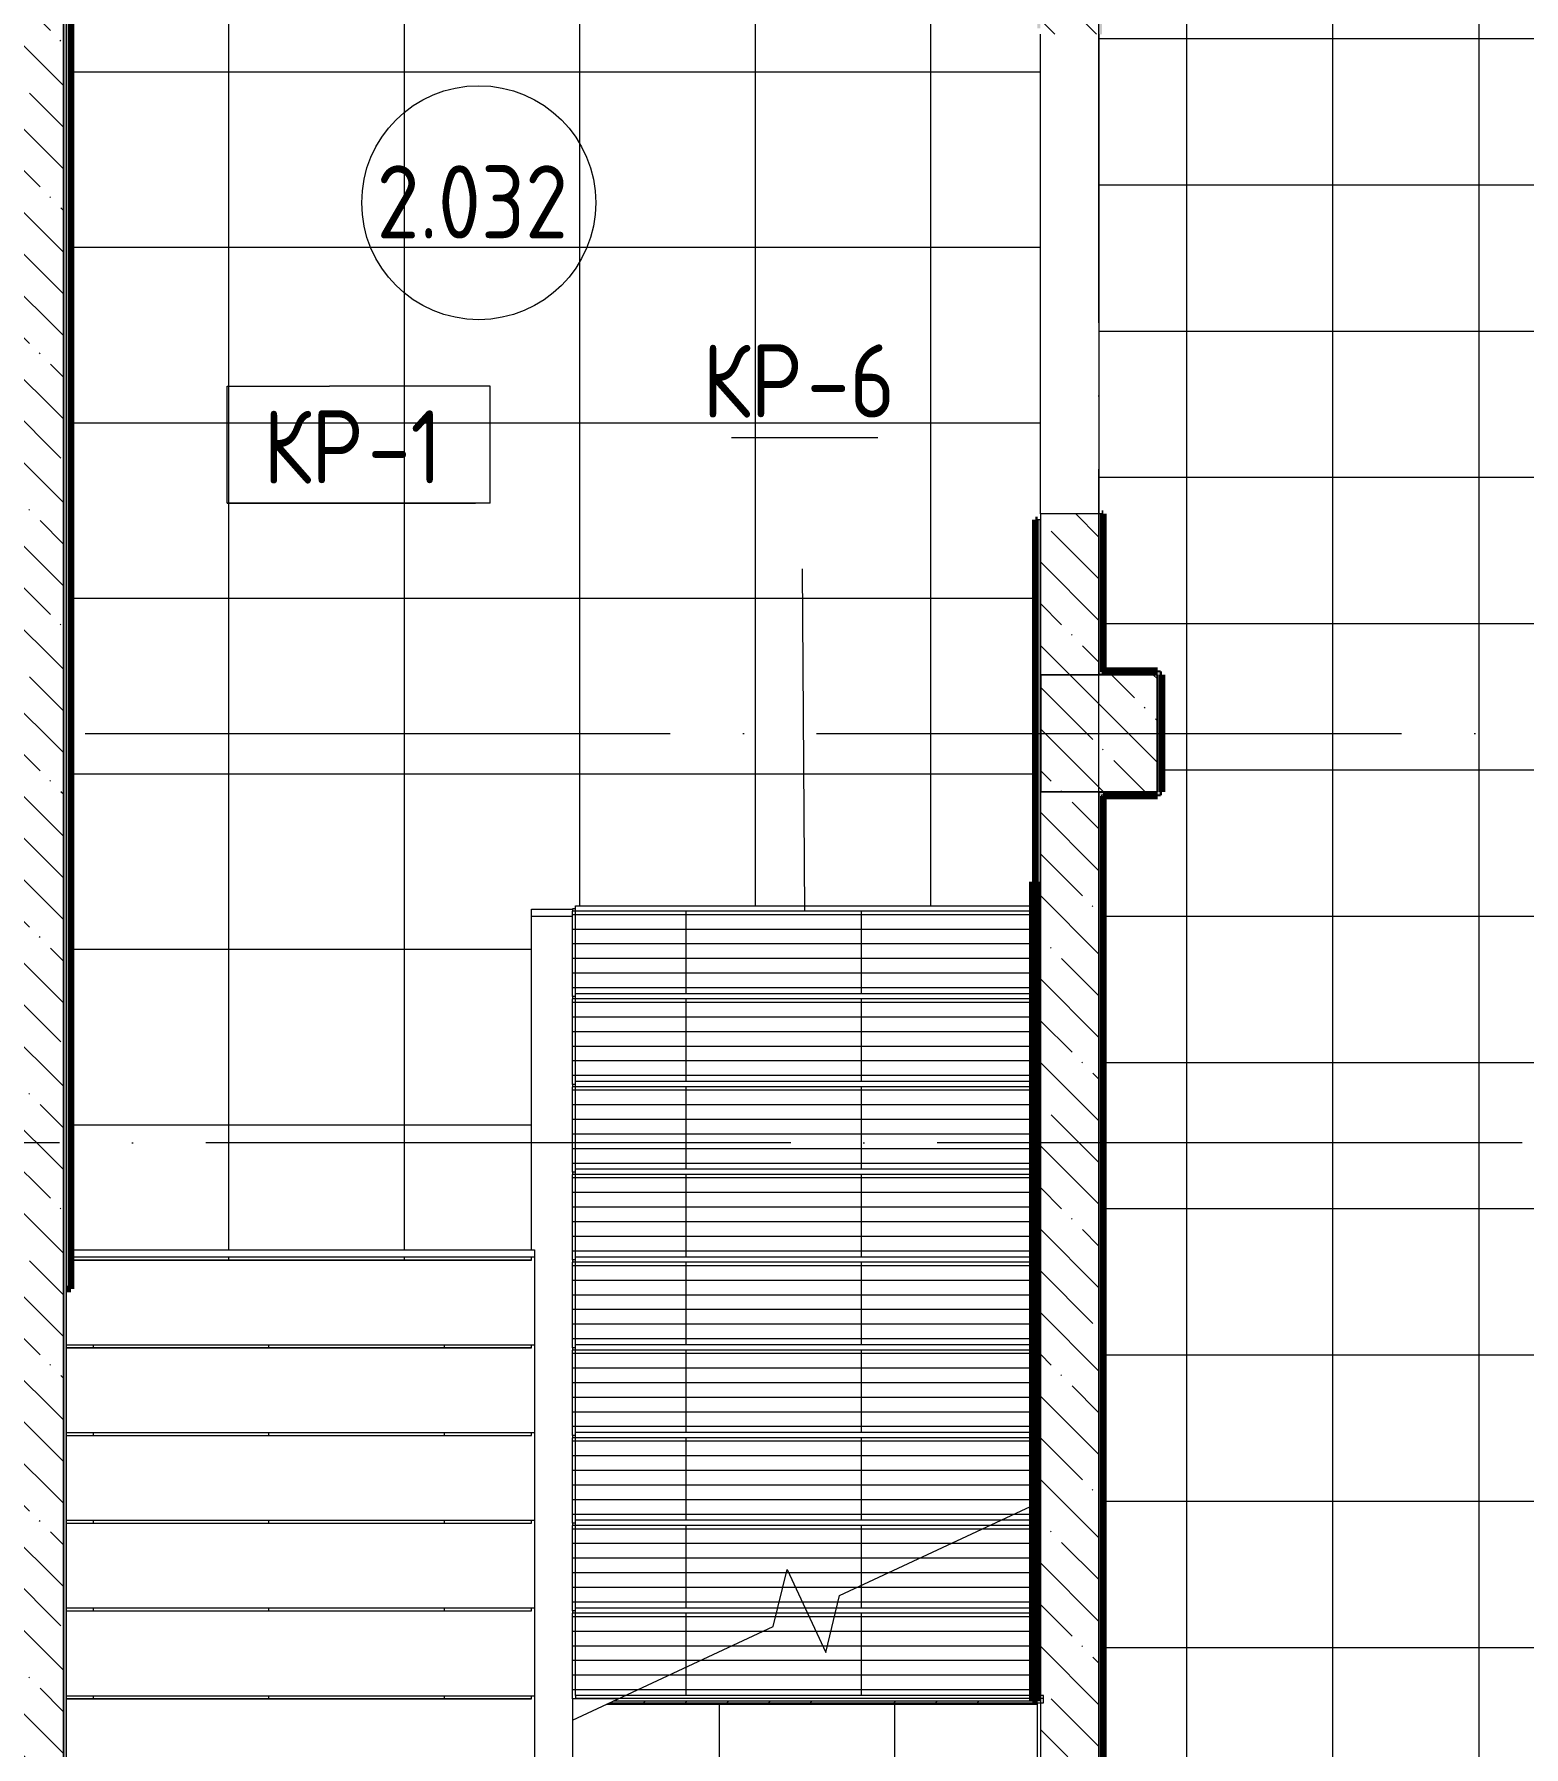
# Model space of a CAD drawing. Header units: millimetres. Extents: x 97 to 214665, y -4577 to 61202.
# Drawn here: x 158758 to 163851, y 29061 to 34915 of the extents above; entities that cross this region are included whole.
import ezdxf

# ---------------------------------------------------------------- set-up
doc = ezdxf.new("R2010")
doc.units = ezdxf.units.MM
doc.linetypes.add('ADSK_Линия сетки', pattern=[2500, 2000, -250, 0, -250])
for name, color, linetype, lineweight in [('A-AREA-____-IDEN', 2, 'Continuous', 20), ('A-FLOR-____-IDEN', 11, 'Continuous', 20), ('A-FLOR-____-OTLN', 192, 'Continuous', 9), ('A-FLOR-____-PATT', 8, 'Continuous', 9), ('A-ROOF-___-IDEN', 132, 'Continuous', 20), ('A-ROOF-____-MCUT', 132, 'Continuous', 9), ('A-ROOF-____-OTLN', 132, 'Continuous', 9), ('A-ROOF-____-PATT', 132, 'Continuous', 9), ('A-ROOF-FNSH-MCUT', 132, 'Continuous', 9), ('A-WALL-____-MCUT', 113, 'Continuous', 9), ('A-WALL-____-PATT', 111, 'Continuous', 9), ('I-WALL-____-OTLN', 2, 'Continuous', 9), ('S-COLS-____-MCUT', 52, 'Continuous', 9), ('S-COLS-____-OTLN', 52, 'Continuous', 9), ('S-GRID-____-OTLN', 1, 'Continuous', 9), ('S-STRS-____-MBND', 31, 'Continuous', 9), ('S-STRS-____-OTLN', 31, 'Continuous', 9)]:
    doc.layers.add(name, color=color, linetype=linetype, lineweight=lineweight)
doc.styles.add('GOST Common', font='GOST_Common.ttf', dxfattribs={"width": 0.9, "height": 250})
pattern_1 = [(270, (101360, 28025), (600, 4e-14), []), (0, (101360, 28025), (0, 600), [])]
pattern_2 = [(90, (104700, 31925), (-600, 4e-14), []), (180, (104700, 31925), (7e-14, -600), [])]
pattern_3 = [(135, (0, 0), (-142.5612, -142.5612), []), (135, (142.56, 0), (-142.5612, -142.5612), [252.016, -50.403, 3.353, -47.05])]

# ---------------------------------------------------------------- blocks, each defined once
blk = doc.blocks.new('0083_СОШ675_АР_R22_rvt-1-О_АИ_ПП_4_200_Целиком')
at = {"layer": 'A-WALL-____-PATT', "lineweight": 5}
h = blk.add_hatch(dxfattribs=at)
h.set_pattern_fill('FP_31', color=10, style=0, pattern_type=2)
h.set_pattern_definition(pattern_3)
h.paths.add_polyline_path([(101160, 26125.1), (101360, 26125.1), (101360, 36100), (101160, 36100), (101160, 26225.1)])
h = blk.add_hatch(dxfattribs=at)
h.set_pattern_fill('FP_31', color=10, style=0, pattern_type=2)
h.set_pattern_definition(pattern_3)
h.paths.add_polyline_path([(104700, 26225.1), (104900, 26225.1), (104900, 28125), (104700, 28125), (104700, 26425.1)])
h.paths.add_polyline_path([(104700, 28525), (104900, 28525), (104900, 32325), (104700, 32325), (104700, 28823.5)])
h.paths.add_polyline_path([(104900, 32725), (104900, 33275), (104700, 33275), (104700, 32725)])
h.paths.add_polyline_path([(104900, 34915), (104900, 35575), (104700, 35575), (104700, 34915)])
at = {"layer": 'S-COLS-____-OTLN', "lineweight": 5}
h = blk.add_hatch(dxfattribs=at)
h.set_pattern_fill('FP_31', color=256, style=0, pattern_type=2)
h.set_pattern_definition(pattern_3)
h.paths.add_polyline_path([(105100, 32325), (105100, 32725), (104700, 32725), (104700, 32325), (105035.1, 32325)])
at = {"layer": 'S-STRS-____-OTLN', "lineweight": 5}
h = blk.add_hatch(dxfattribs=at)
h.set_pattern_fill('FP_30', color=256, style=0, pattern_type=2)
h.set_pattern_definition(pattern_2)
h.paths.add_polyline_path([(103110, 31917), (103110, 31925), (103100, 31925), (103100, 31917)])
h = blk.add_hatch(dxfattribs=at)
h.set_pattern_fill('FP_30', color=256, style=0, pattern_type=2)
h.set_pattern_definition(pattern_2)
h.paths.add_polyline_path([(103110, 31617), (103110, 31625), (103100, 31625), (103100, 31617)])
h = blk.add_hatch(dxfattribs=at)
h.set_pattern_fill('FP_30', color=256, style=0, pattern_type=2)
h.set_pattern_definition(pattern_2)
h.paths.add_polyline_path([(103110, 31317), (103110, 31325), (103100, 31325), (103100, 31317)])
h = blk.add_hatch(dxfattribs=at)
h.set_pattern_fill('FP_30', color=256, style=0, pattern_type=2)
h.set_pattern_definition(pattern_2)
h.paths.add_polyline_path([(103110, 31017), (103110, 31025), (103100, 31025), (103100, 31017)])
h = blk.add_hatch(dxfattribs=at)
h.set_pattern_fill('FP_30', color=256, style=0, pattern_type=2)
h.set_pattern_definition(pattern_2)
h.paths.add_polyline_path([(103110, 30717), (103110, 30725), (103100, 30725), (103100, 30717)])
h = blk.add_hatch(dxfattribs=at)
h.set_pattern_fill('FP_28', color=256, style=0, pattern_type=2)
h.set_pattern_definition(pattern_1)
h.paths.add_polyline_path([(101370, 30425), (102960, 30425), (102960, 30434), (101370, 30434)])
h = blk.add_hatch(dxfattribs=at)
h.set_pattern_fill('FP_30', color=256, style=0, pattern_type=2)
h.set_pattern_definition(pattern_2)
h.paths.add_polyline_path([(103110, 30417), (103110, 30425), (103100, 30425), (103100, 30417)])
h = blk.add_hatch(dxfattribs=at)
h.set_pattern_fill('FP_28', color=256, style=0, pattern_type=2)
h.set_pattern_definition(pattern_1)
h.paths.add_polyline_path([(102960, 30125), (102960, 30134), (101370, 30134), (101370, 30125), (102619.3, 30125)])
h = blk.add_hatch(dxfattribs=at)
h.set_pattern_fill('FP_30', color=256, style=0, pattern_type=2)
h.set_pattern_definition(pattern_2)
h.paths.add_polyline_path([(103110, 30117), (103110, 30125), (103100, 30125), (103100, 30117)])
h = blk.add_hatch(dxfattribs=at)
h.set_pattern_fill('FP_28', color=256, style=0, pattern_type=2)
h.set_pattern_definition(pattern_1)
h.paths.add_polyline_path([(102960, 29825), (102960, 29834), (101370, 29834), (101370, 29825), (102619.3, 29825)])
h = blk.add_hatch(dxfattribs=at)
h.set_pattern_fill('FP_30', color=256, style=0, pattern_type=2)
h.set_pattern_definition(pattern_2)
h.paths.add_polyline_path([(103110, 29817), (103110, 29825), (103100, 29825), (103100, 29817)])
h = blk.add_hatch(dxfattribs=at)
h.set_pattern_fill('FP_28', color=256, style=0, pattern_type=2)
h.set_pattern_definition(pattern_1)
h.paths.add_polyline_path([(101370, 29525), (102960, 29525), (102960, 29534), (101370, 29534)])
h = blk.add_hatch(dxfattribs=at)
h.set_pattern_fill('FP_30', color=256, style=0, pattern_type=2)
h.set_pattern_definition(pattern_2)
h.paths.add_polyline_path([(103110, 29517), (103110, 29525), (103100, 29525), (103100, 29517), (103104.2, 29517)])
h = blk.add_hatch(dxfattribs=at)
h.set_pattern_fill('FP_28', color=256, style=0, pattern_type=2)
h.set_pattern_definition(pattern_1)
h.paths.add_polyline_path([(102960, 29225), (102960, 29234), (101370, 29234), (101370, 29225), (102619.3, 29225)])
h = blk.add_hatch(dxfattribs=at)
h.set_pattern_fill('FP_29', color=256, style=0, pattern_type=2)
h.set_pattern_definition([(90, (104700, 33425), (-600, 4e-14), []), (180, (104700, 33425), (-7e-14, -600), [])])
h.paths.add_polyline_path([(104688.5, 28925), (104690, 28925), (104690, 29211), (104688.5, 29211), (104688.5, 29206), (103215.9, 29206), (103100, 29152), (103100, 28925), (104552, 28925)])
at = {"layer": 'A-FLOR-____-OTLN', "color": 90}
blk.add_line((102960, 31900), (103100, 31900), dxfattribs=at)
at = {"layer": 'A-WALL-____-MCUT', "color": 50, "lineweight": 13}
for p, q in [((101360, 26425.1), (101360, 35900)), ((104700, 33275), (104700, 32725)), ((104900, 33275), (104700, 33275)), ((104900, 32725), (104900, 33275)), ((104700, 32325), (104700, 28525)), ((104900, 28525), (104900, 32325))]:
    blk.add_line(p, q, dxfattribs=at)
at = {"layer": 'A-WALL-____-MCUT', "color": 10, "lineweight": 5}
for p, q in [((104700, 32725), (104900, 32725)), ((104900, 32325), (104700, 32325))]:
    blk.add_line(p, q, dxfattribs=at)
at = {"layer": 'S-COLS-____-MCUT', "color": 130, "lineweight": 25}
for p, q in [((104700, 32725), (104700, 32325)), ((105100, 32725), (104900, 32725)), ((105100, 32325), (105100, 32725)), ((104900, 32325), (105100, 32325))]:
    blk.add_line(p, q, dxfattribs=at)
at = {"layer": 'S-COLS-____-OTLN', "color": 90}
for p, q in [((104900, 32725), (104700, 32725)), ((104700, 32325), (104900, 32325))]:
    blk.add_line(p, q, dxfattribs=at)
at = {"layer": 'S-STRS-____-MBND', "color": 10, "lineweight": 5}
for p, q in [((104013.3, 29577.8), (104700, 29898)), ((103786.7, 29472.2), (103834, 29666.6)), ((103834, 29666.6), (103966, 29383.4)), ((103966, 29383.4), (104013.3, 29577.8)), ((103100, 29152), (103786.7, 29472.2))]:
    blk.add_line(p, q, dxfattribs=at)
at = {"layer": 'S-STRS-____-OTLN', "color": 10, "lineweight": 5}
for p, q in [((103110, 31925), (103100, 31925)), ((103100, 31925), (103100, 31917)), ((103110, 31925), (103100, 31925)), ((103100, 31625), (103100, 31617)), ((103110, 31625), (103100, 31625)), ((103110, 31625), (103100, 31625)), ((103100, 31325), (103100, 31317)), ((103110, 31325), (103100, 31325)), ((103110, 31325), (103100, 31325)), ((103100, 31025), (103100, 31017)), ((103110, 31025), (103100, 31025)), ((103110, 31025), (103100, 31025)), ((101385, 30725), (102960, 30725)), ((103100, 30725), (103100, 30717)), ((103110, 30725), (103100, 30725)), ((103110, 30725), (103100, 30725)), ((101370, 30425), (102960, 30425)), ((101370, 30425), (102960, 30425)), ((102960, 30425), (102960, 30434)), ((103100, 30425), (103100, 30417)), ((103110, 30425), (103100, 30425)), ((103110, 30425), (103100, 30425)), ((101370, 30125), (102960, 30125)), ((101370, 30125), (102960, 30125)), ((102960, 30125), (102960, 30134)), ((103100, 30125), (103100, 30117)), ((103110, 30125), (103100, 30125)), ((103110, 30125), (103100, 30125)), ((101370, 29825), (102960, 29825)), ((101370, 29825), (102960, 29825)), ((102960, 29825), (102960, 29834)), ((103100, 29825), (103100, 29817)), ((103110, 29825), (103100, 29825)), ((103110, 29825), (103100, 29825)), ((101370, 29525), (102960, 29525)), ((101370, 29525), (102960, 29525)), ((102960, 29525), (102960, 29534)), ((103100, 29525), (103100, 29517)), ((103110, 29525), (103100, 29525)), ((103110, 29525), (103100, 29525)), ((101370, 29225), (102960, 29225)), ((101370, 29225), (102960, 29225)), ((102960, 29225), (102960, 29234)), ((103100, 29225), (103100, 29152)), ((103256.6, 29225), (103100, 29225)), ((103256.6, 29225), (103100, 29225)), ((103100, 29152), (103100, 28925))]:
    blk.add_line(p, q, dxfattribs=at)
blk = doc.blocks.new('ADSK_Марка_Перекрытие - Типоразмер_ADSK_Марка-158127-О_АИ_ПП_4_200_Целиком')
at = {"layer": 'A-FLOR-____-IDEN'}
for p, q in [((-4.5, 4), (-1, 4)), ((-4.5, 0), (-4.5, 4)), ((4.5, 4), (-1, 4)), ((4.5, 0), (4.5, 4)), ((4.5, 0), (-4.5, 0)), ((-4.5, 0), (4, 0))]:
    blk.add_line(p, q, dxfattribs=at)
blk = doc.blocks.new('ADSK_Марка_Помещение_ОдноЗначение - Номер-159740-О_АИ_ПП_4_200_Целиком')
at = {"layer": 'A-AREA-____-IDEN'}
blk.add_circle((0, 0), 4, dxfattribs=at)
blk = doc.blocks.new('ADSK_Марка_Крыша - Типоразмер_ADSK_Марка-153529-О_АИ_ПП_4_200_Целиком')
at = {"layer": 'A-ROOF-___-IDEN'}
blk.add_line((-2.5, 0), (2.5, 0), dxfattribs=at)

msp = doc.modelspace()

# ---------------------------------------------------------------- hatches: boundary and pattern name
at = {"layer": 'A-FLOR-____-PATT'}
h = msp.add_hatch(dxfattribs=at)
h.set_pattern_fill('FP_188', color=256, style=0, pattern_type=2)
h.set_pattern_definition([(0, (160623.1, 31186.5), (0, 600), []), (90, (160623.1, 31186.5), (-600, 4e-14), [])])
h.paths.add_polyline_path([(160458.114998, 30723.999414), (160458.114998, 30734), (158883.114412, 30734), (158883.114412, 30723.999414), (160117.366847, 30723.999414)])
h.paths.add_polyline_path([(158904.781877, 30759), (160458.114998, 30759), (160458.114998, 31923.999414), (160608.114998, 31924.999414), (160608.114998, 31936), (162171.613826, 31936), (162171.613826, 32016.998828), (162181.613826, 32016.998828), (162181.613826, 33255), (162198.114412, 33254.967838), (162198.114412, 34934.967838), (162181.613826, 34935.420338), (162181.613826, 35885), (161339.113826, 35885), (161338.114998, 35898.999414), (159670.614412, 35898.999414), (159670.614412, 35885), (159183.276347, 35885), (159183.276347, 35714.321324), (158883.114412, 35714.321324), (158883.114412, 30759)])
h = msp.add_hatch(dxfattribs=at)
h.set_pattern_fill('FP_209', color=256, style=0, pattern_type=2)
h.set_pattern_definition([(0, (178198.1, 22900), (0, 500), []), (90, (178198.1, 22900), (-500, 3e-14), [])])
h.paths.add_polyline_path([(193298.098584, 10225), (193298.115584, 10225.000586), (192973.37606, 10225)])
h.paths.add_polyline_path([(185898.062836, 10225), (185898.115584, 10225.000586), (183309.843938, 10225)])
h.paths.add_polyline_path([(179289.177231, 10225), (179289.177231, 10434.956298), (178498.114412, 10434.956298), (178498.114412, 10424.999417), (178898.09249, 10424.999414), (178898.114412, 10431.956298), (179286.177231, 10431.956298), (179286.185272, 10225)])
h.paths.add_polyline_path([(179304.177231, 10225), (182198.115584, 10225), (182198.115584, 10240), (182533.478808, 10240), (182533.478808, 10429.898442), (182538.478808, 10429.898442), (182538.478808, 10434.999414), (182548.478808, 10434.999414), (182549.224522, 10439.999414), (182948.478808, 10439.999414), (182948.478808, 10434.999414), (182958.478808, 10434.999414), (182958.478808, 10424.999414), (182963.478808, 10424.999414), (182963.478808, 10240.000586), (189783.478808, 10240.000586), (189783.478808, 10429.898442), (189788.478808, 10429.898442), (189788.478808, 10435.000586), (189798.478808, 10435.000586), (189799.22461, 10440.000586), (190198.478808, 10440.000586), (190198.478808, 10435.000586), (190208.478808, 10435.000586), (190208.478808, 10429.898442), (190213.478808, 10429.898442), (190213.478808, 10240.000586), (193583.170911, 10240.000586), (193583.170911, 10429.898442), (193588.170911, 10429.898442), (193588.170911, 10435.000586), (193598.170911, 10435.000586), (193598.170911, 10440.000586), (193983.170911, 10440.000586), (193983.170911, 10645), (193998.09249, 10645), (193998.09249, 12345), (193983.170911, 12345), (193983.170911, 12930.000586), (193698.114412, 12930.000586), (193697.736004, 12935.000586), (193688.114412, 12935.000586), (193688.114412, 12945.000586), (193683.114412, 12945.000586), (193683.114412, 13645.000586), (193688.114412, 13645.000586), (193688.114412, 13655.000586), (193698.114412, 13655.000586), (193698.835408, 13660.000586), (193983.114412, 13660.000586), (193983.114412, 15710), (193798.114412, 15710), (193797.611854, 15715), (193788.114412, 15715), (193788.114412, 15724.999414), (193783.114412, 15724.999414), (193783.114412, 16124.999414), (193788.114412, 16125), (193788.114412, 16135), (193798.114412, 16135), (193799.127127, 16140), (193983.114412, 16140), (193983.114412, 19010), (193798.114412, 19010), (193798.09249, 19015), (193788.114412, 19015), (193788.114412, 19024.999998), (193783.114412, 19024.999998), (193783.114412, 19424.999414), (193788.114412, 19425), (193788.114412, 19435), (193798.114412, 19435), (193799.0926, 19440), (193983.114412, 19440), (193983.114412, 22410), (193798.114412, 22410), (193798.09249, 22415), (193788.114412, 22415), (193788.114412, 22425), (193783.114412, 22425), (193783.114412, 22690), (192653.114412, 22690), (192653.114412, 22415.999414), (192648.114412, 22415.999414), (192648.114412, 22405.999414), (192638.114412, 22405.999414), (192638.114412, 22400.999414), (190013.114412, 22400.999414), (190013.114412, 22360.499414), (189998.114412, 22360.499414), (189998.114412, 19480.499414), (190013.114412, 19480.499414), (190013.114412, 19439.999414), (190198.09249, 19439.999414), (190198.114412, 19434.999414), (190208.09249, 19434.999414), (190208.09249, 19424.999414), (190213.09249, 19424.999416), (190213.09249, 19024.999416), (190208.09249, 19024.999416), (190208.09249, 19014.999414), (190198.09249, 19014.999414), (190197.058121, 19009.999414), (190013.09249, 19009.999414), (190013.09249, 19014.999414), (189998.114412, 19014.999414), (189998.804032, 16135), (190063.09249, 16135), (190063.09249, 16139.999414), (190198.09249, 16139.999414), (190198.114412, 16134.999414), (190208.09249, 16134.999414), (190208.09249, 16124.999414), (190213.09249, 16124.999414), (190213.09249, 15724.999414), (190208.09249, 15724.999414), (190208.09249, 15714.999414), (190198.09249, 15714.999414), (190196.960415, 15709.999414), (189798.09249, 15709.999414), (189798.09249, 15714.999414), (189788.09249, 15714.999414), (189788.09249, 15724.999414), (189783.09249, 15724.999414), (189783.09249, 15910), (189788.09249, 15910), (189788.09249, 15925), (182958.09249, 15925), (182958.09249, 15860), (182963.09249, 15860), (182963.09249, 15724.999414), (182958.09249, 15724.999414), (182958.09249, 15714.999414), (182948.09249, 15714.999414), (182946.960415, 15709.999414), (182548.09249, 15709.999414), (182548.09249, 15714.999414), (182538.09249, 15714.999414), (182538.09249, 15724.999414), (182533.09249, 15724.999414), (182533.09249, 15910), (182538.09249, 15910), (182538.09249, 15925), (178908.09249, 15925), (178908.09249, 15860), (178913.09249, 15860), (178913.09249, 15724.999414), (178908.09249, 15724.999414), (178908.09249, 15714.999414), (178898.09249, 15714.999414), (178896.960477, 15709.999414), (178498.092552, 15709.999414), (178498.09249, 15714.999414), (178488.09249, 15714.999414), (178488.09249, 15724.999415), (178483.09249, 15724.999415), (178483.09249, 16124.999414), (178488.09249, 16124.999414), (178488.09249, 16134.999414), (178498.09249, 16134.999414), (178499.127086, 16139.999414), (178683.09249, 16139.999414), (178683.09249, 16134.999414), (178698.09249, 16134.999414), (178697.424681, 19014.999414), (178633.09249, 19014.999414), (178633.09249, 19009.999414), (178498.09249, 19009.999414), (178498.09249, 19014.999414), (178488.09249, 19014.999414), (178488.09249, 19024.999414), (178483.09249, 19025.888303), (178483.09249, 19424.999414), (178488.09249, 19425.894872), (178488.09249, 19435), (178498.09249, 19435), (178499.092639, 19440), (178683.09249, 19440), (178683.09249, 19435), (178698.09249, 19435), (178697.447711, 22415), (178633.09249, 22415), (178633.09249, 22410), (178498.09249, 22410), (178498.09249, 22415), (178488.09249, 22415), (178488.09249, 22425), (178483.09249, 22424.999414), (178483.09249, 22824.999414), (178488.09249, 22824.999414), (178488.09249, 22834.999414), (178498.09249, 22834.999414), (178498.114412, 22839.999414), (178898.09249, 22839.999414), (178898.114412, 22834.999414), (178908.09249, 22834.999414), (178908.09249, 22824.999414), (178913.09249, 22824.999414), (178913.09249, 22690), (178908.09249, 22690), (178908.09249, 22625), (182548.09249, 22625), (182548.09249, 22690), (182533.09249, 22690), (182533.09249, 22824.999414), (182538.09249, 22824.999414), (182538.09249, 22834.999414), (182548.09249, 22834.999414), (182548.114412, 22839.999414), (182948.09249, 22839.999414), (182948.114412, 22834.999414), (182958.09249, 22834.999414), (182958.09249, 22824.999414), (182963.09249, 22824.999414), (182963.09249, 22640), (182958.09249, 22640), (182958.09249, 22625), (189798.09249, 22625), (189798.09249, 22690), (189783.09249, 22690), (189783.09249, 22824.999414), (189788.09249, 22824.999414), (189788.09249, 22834.999414), (189798.09249, 22834.999414), (189798.114412, 22839.999414), (193983.114412, 22839.999414), (193983.114412, 24894.999414), (193998.114412, 24894.999414), (193998.114412, 27094.999414), (193983.114412, 27094.999414), (193983.114412, 28110.000984), (193798.09249, 28110.000984), (193798.09249, 28097.999812), (193693.09249, 28097.999812), (193693.09249, 27360.499812), (193653.09249, 27360.499812), (193653.09249, 28097.999812), (191938.09249, 28097.999812), (191938.09249, 27360.499812), (191898.09249, 27360.499812), (191898.09249, 28097.999812), (188448.09249, 28097.999812), (188448.09249, 28110.000984), (187948.09249, 28110.000984), (187948.09249, 28104.999812), (182463.09249, 28104.999812), (182463.09249, 28060.000984), (182470.114412, 28060.000984), (182470.114412, 27850.000984), (182465.114412, 27850.000984), (182465.114412, 27840.000984), (182455.114412, 27840.000984), (182455.114412, 27835.000984), (181941.09249, 27835.000984), (181941.09249, 27840.000984), (181931.09249, 27840.000984), (181931.09249, 27850.000984), (181926.09249, 27850.71925), (181926.09249, 28109.999414), (181931.09249, 28109.999414), (181931.09249, 28124.999414), (177521.09249, 28125), (177521.09249, 28109.999414), (176198.114412, 28109.999414), (176198.09249, 28114.999414), (176188.114412, 28114.999414), (176188.114412, 28124.999414), (176183.114412, 28124.999414), (176183.114412, 35559.999414), (175093.09249, 35559.999414), (175093.09249, 35574.999414), (172993.09249, 35575), (172993.09249, 35559.999414), (171348.09249, 35559.999414), (171348.114412, 32740), (171748.09249, 32740), (171748.114412, 32735), (171758.09249, 32735), (171758.09249, 32725), (171763.09249, 32725), (171763.09249, 32324.999414), (171758.09249, 32324.999414), (171758.09249, 32314.999414), (171748.09249, 32314.999414), (171748.09249, 32309.999414), (171348.09249, 32309.999414), (171349.179447, 28655), (172928.114412, 28655), (172928.114412, 28650), (172943.114412, 28650), (172943.114412, 27599.999414), (172928.114412, 27599.999414), (172928.114412, 27594.999414), (172935.614412, 27594.999414), (172935.614412, 27579.999414), (171348.09249, 27579.999414), (171348.114412, 22840), (171748.09249, 22840), (171748.114412, 22835), (171758.09249, 22835), (171758.09249, 22825), (171763.09249, 22824.999414), (171763.09249, 22424.999414), (171758.09249, 22424.999414), (171758.09249, 22414.999414), (171748.09249, 22414.999414), (171748.09249, 22409.999414), (171348.09249, 22409.999414), (171348.09249, 19439.999414), (171748.09249, 19439.999414), (171748.114412, 19434.999414), (171758.09249, 19434.999414), (171758.09249, 19424.999414), (171763.09249, 19424.110525), (171763.09249, 19024.999414), (171758.09249, 19024.999414), (171758.09249, 19014.999414), (171748.09249, 19014.999414), (171748.09249, 19009.999414), (171563.114998, 19009.999414), (171563.114998, 16139.999414), (171753.114998, 16139.999414), (171753.114998, 16134.999414), (171758.09249, 16134.999414), (171758.09249, 16124.999414), (171763.09249, 16124.999414), (171763.09249, 15724.999999), (171758.09249, 15724.999999), (171758.09249, 15715), (171748.09249, 15715), (171748.09249, 15710), (171563.114998, 15710), (171563.114998, 10440.000586), (171748.177231, 10440.000586), (171748.177231, 10424.999413), (171753.137506, 10425.000586), (171753.137506, 10429.962841), (171763.177231, 10429.962841), (171763.177231, 10240.000586), (175093.177231, 10240.000586), (175093.177231, 10427.956298), (175098.177231, 10427.956298), (175098.177231, 10442.956298), (175464.177231, 10442.956298), (175464.177231, 10437.956298), (175474.177231, 10437.956298), (175474.177231, 10427.956298), (175479.177231, 10427.956298), (175479.177231, 10240), (178483.114412, 10240), (178483.114412, 10434.956298), (178488.114412, 10434.956298), (178488.114412, 10449.956298), (182198.115584, 10449.956298), (182198.115584, 10434.956298), (179304.177231, 10434.675421), (179304.177231, 10225.125)])
h.paths.add_polyline_path([(175464.177231, 10225), (175464.177231, 10427.956298), (175108.177231, 10427.956298), (175108.177231, 10225.000586), (175111.177231, 10225.000586), (175111.177231, 10424.956298), (175461.177231, 10424.956298), (175461.177231, 10225)])
h.paths.add_polyline_path([(193602.753943, 10225.000586), (193602.753943, 10424.956298), (193598.170911, 10424.687136), (193598.170911, 10225.000586)])
h.paths.add_polyline_path([(190198.114412, 10225.000586), (190198.478808, 10225.022689), (190198.114412, 10235.000586)])
h.paths.add_polyline_path([(166186.092491, 19224.940333), (166189.092491, 19225), (166189.092491, 19462), (166186.092491, 19462), (166186.092491, 19225)])
h.paths.add_polyline_path([(166204.092491, 19239.940333), (170883.114412, 19239.940333), (170883.114412, 19429.940333), (170888.114412, 19429.940333), (170888.114412, 19434.999414), (170898.114412, 19434.999414), (170898.114412, 19439.999414), (171298.114412, 19439.999414), (171298.114412, 22110), (170498.114412, 22110), (170498.114412, 22115), (170488.114412, 22115), (170488.114412, 22125), (170483.114412, 22125.09375), (170483.114412, 22825), (170488.114412, 22825.474684), (170488.114412, 22835), (170498.114412, 22835), (170498.114412, 22840), (171298.114412, 22840), (171298.114412, 27579.999414), (170473.114705, 27579.999414), (170473.114705, 27594.999414), (170468.114705, 27594.999414), (170468.114705, 28655), (171298.114412, 28655), (171298.114412, 31979.999414), (170498.114412, 31979.999414), (170498.054711, 31984.999414), (170488.114412, 31984.999414), (170488.114412, 31994.999414), (170483.114412, 31995.625997), (170483.114412, 32725), (170488.114412, 32725), (170488.114412, 32735), (170498.114412, 32735), (170498.114412, 32740), (171298.114412, 32740), (171298.114412, 35559.999414), (165248.114412, 35559.999414), (165248.114412, 35574.999414), (163848.114412, 35575), (163848.114412, 35559.999414), (162413.114998, 35559.999414), (162413.114998, 34914.967838), (162398.114998, 34914.967838), (162398.114998, 33274.967838), (162413.114998, 33274.967838), (162413.114998, 32740), (162598.114412, 32740), (162598.114412, 32735), (162608.114412, 32735), (162608.114412, 32725), (162613.114412, 32724.999414), (162613.114412, 32324.999414), (162608.114412, 32324.582278), (162608.114412, 32314.999414), (162598.114412, 32314.999414), (162597.32491, 32309.999414), (162413.114998, 32309.999414), (162413.114998, 28539.999414), (162598.114412, 28539.999414), (162598.114998, 28534.999414), (162608.114998, 28534.999414), (162608.114998, 28524.999414), (162613.114998, 28524.999414), (162613.114998, 28125.059667), (162608.116504, 28124.999414), (162608.114998, 28115.059667), (162598.114998, 28115.059667), (162598.114412, 28110.059667), (162413.114998, 28110.059667), (162413.114998, 27280.059667), (163018.114998, 27280.059667), (163018.114998, 27275.059667), (163028.114998, 27275.059667), (163028.114998, 27265.059667), (163033.114998, 27265.059667), (163033.114998, 26105.059667), (163028.114998, 26105.059667), (163028.114998, 26095.059667), (163018.114998, 26095.059667), (163018.114998, 26090.059667), (162413.380753, 26090.059667), (162413.380753, 23215), (162605.114998, 23215), (162605.114998, 23210), (162615.114998, 23210), (162615.114998, 23200), (162620.114998, 23198.955668), (162620.114998, 22424.999414), (162615.114998, 22424.999414), (162615.114998, 22414.999414), (162605.114998, 22414.999414), (162605.114998, 22409.999414), (162413.114998, 22409.999414), (162413.114998, 19725), (162598.09249, 19725), (162598.09249, 19446.999414), (162953.114412, 19446.999414), (162953.114412, 19441.999414), (162968.114412, 19441.999414), (162968.114412, 19240), (165791.09249, 19240), (165791.09249, 19462), (165796.09249, 19462), (165796.09249, 19472), (165806.09249, 19472), (165806.09249, 19477), (166189.092491, 19477), (166189.092491, 19472), (166199.092491, 19472), (166199.092491, 19462), (166204.092491, 19462), (166204.092491, 19399.33127)])
h.paths.add_polyline_path([(190008.114412, 22415.999414), (190198.09249, 22415.999414), (190198.09249, 22424.999414), (189998.114412, 22424.999414), (189998.714346, 22415.999414)])
h.paths.add_polyline_path([(162598.114412, 22424.999414), (162605.114998, 22424.999414), (162605.114998, 22824.999414), (162598.114412, 22824.999414), (162598.114412, 22432)])
h.paths.add_polyline_path([(162398.346091, 23200), (162398.380753, 23200), (162398.114998, 23200)])
at = {"layer": 'A-ROOF-____-PATT'}
h = msp.add_hatch(dxfattribs=at)
h.set_pattern_fill('FP_237', color=256, style=0, pattern_type=2)
h.set_pattern_definition([(270, (162186.6, 40956), (600, 4e-14), []), (0, (162186.613, 40956.02), (0, 50), [])])
h.paths.add_polyline_path([(160608.114998, 31624.999414), (160608.114998, 31636), (162171.613826, 31636), (162171.613826, 31916.998828), (160598.113826, 31916.998828), (160598.114412, 31624.999414)])
h = msp.add_hatch(dxfattribs=at)
h.set_pattern_fill('FP_238', color=256, style=0, pattern_type=2)
h.set_pattern_definition([(270, (162186.6, 40656), (600, 4e-14), []), (0, (162186.613, 40656.02), (0, 50), [])])
h.paths.add_polyline_path([(160598.114412, 31324.999414), (160608.114998, 31324.999414), (160608.114998, 31336), (162171.613826, 31336), (162171.613826, 31616.998828), (160598.114412, 31616.998828)])
h = msp.add_hatch(dxfattribs=at)
h.set_pattern_fill('FP_239', color=256, style=0, pattern_type=2)
h.set_pattern_definition([(270, (162186.6, 40356), (600, 4e-14), []), (0, (162186.613, 40356.02), (0, 50), [])])
h.paths.add_polyline_path([(160598.114412, 31024.999414), (160608.114998, 31024.999414), (160608.114998, 31036), (162171.613826, 31036), (162171.613826, 31316.998828), (160598.114412, 31316.998828)])
h = msp.add_hatch(dxfattribs=at)
h.set_pattern_fill('FP_240', color=256, style=0, pattern_type=2)
h.set_pattern_definition([(270, (162186.6, 40056), (600, 4e-14), []), (0, (162186.613, 40056.02), (0, 50), [])])
h.paths.add_polyline_path([(160598.114412, 30724.999414), (160608.114998, 30724.999414), (160608.114998, 30736), (162171.613826, 30736), (162171.613826, 31016.998828), (160598.114412, 31016.998828)])
h = msp.add_hatch(dxfattribs=at)
h.set_pattern_fill('FP_241', color=256, style=0, pattern_type=2)
h.set_pattern_definition([(270, (162186.6, 39756), (600, 4e-14), []), (0, (162186.613, 39756.02), (0, 50), [])])
h.paths.add_polyline_path([(160598.114412, 30424.999414), (160608.114998, 30424.999414), (160608.114998, 30436), (162171.613826, 30436), (162171.613826, 30716.998828), (160598.114412, 30716.998828)])
h = msp.add_hatch(dxfattribs=at)
h.set_pattern_fill('FP_242', color=256, style=0, pattern_type=2)
h.set_pattern_definition([(270, (162186.6, 39456), (600, 4e-14), []), (0, (162186.613, 39456.02), (0, 50), [])])
h.paths.add_polyline_path([(160608.114998, 30124.999414), (160608.114998, 30136), (162171.613826, 30136), (162171.613826, 30416.998828), (160598.113826, 30416.998828), (160598.114412, 30124.999414)])
h = msp.add_hatch(dxfattribs=at)
h.set_pattern_fill('FP_243', color=256, style=0, pattern_type=2)
h.set_pattern_definition([(270, (162186.6, 39156), (600, 4e-14), []), (0, (162186.613, 39156.02), (0, 50), [])])
h.paths.add_polyline_path([(160598.114412, 29824.999414), (160608.114998, 29824.999414), (160608.114998, 29836), (162171.613826, 29836), (162171.613826, 30116.998828), (160598.114412, 30116.998828)])
h = msp.add_hatch(dxfattribs=at)
h.set_pattern_fill('FP_244', color=256, style=0, pattern_type=2)
h.set_pattern_definition([(270, (162186.6, 38856), (600, 4e-14), []), (0, (162186.613, 38856.02), (0, 50), [])])
h.paths.add_polyline_path([(160598.114412, 29524.999414), (160608.114998, 29524.999414), (160608.114998, 29536), (162171.613826, 29536), (162171.613826, 29816.998828), (160598.114412, 29816.998828)])
h = msp.add_hatch(dxfattribs=at)
h.set_pattern_fill('FP_245', color=256, style=0, pattern_type=2)
h.set_pattern_definition([(270, (162186.6, 38556), (600, 4e-14), []), (0, (162186.613, 38556.02), (0, 50), [])])
h.paths.add_polyline_path([(160598.114412, 29224.999414), (160608.114998, 29224.999414), (160608.114998, 29236), (162171.613826, 29236), (162171.613826, 29516.998828), (160598.113826, 29516.998828), (160598.113826, 29227)])
h = msp.add_hatch(dxfattribs=at)
h.set_pattern_fill('FP_236', color=256, style=0, pattern_type=2)
h.set_pattern_definition([(45, (57498.11, 0), (-142.5612, 142.5612), []), (45, (57640.68, 0), (-142.5612, 142.5612), [252.016, -50.403, 3.353, -47.05])])
h.paths.add_polyline_path([(162171.613826, 29205.998828), (162186.613826, 29205.998828), (162186.613826, 29216.998828), (160737.605023, 29216.998828), (160714.015447, 29205.998828), (162050.073272, 29205.998828)])
at = {"layer": 'A-WALL-____-PATT'}
h = msp.add_hatch(color=7, dxfattribs=at)
h.paths.add_polyline_path([(162198.114412, 26435.059667), (162198.114412, 28602.785818), (162188.114412, 28602.785818), (162188.114412, 26435.059667)])
h.paths.add_polyline_path([(162188.114412, 29225.999414), (162198.114412, 29225.999414), (162198.114412, 33254.967838), (162188.114412, 33254.967838), (162188.114412, 30269.332896)])
h.paths.add_polyline_path([(162188.114412, 34934.967838), (162198.114412, 34934.967838), (162198.114412, 35900), (162188.114412, 35900), (162188.114412, 35329.603974)])
for points in [[(158868.114412, 26430.000586), (158868.114412, 35724.321324), (158858.114412, 35724.321324), (158858.114412, 26430.000586)], [(162598.114412, 32725), (162598.114412, 32735), (162398.114998, 32735), (162398.114998, 32725)], [(162598.114412, 32324.999414), (162608.114412, 32324.999414), (162608.114412, 32735), (162598.114412, 32735), (162598.114412, 32438.020501)], [(162398.114998, 28534.999414), (162408.114998, 28534.999414), (162408.114998, 32324.999414), (162398.114998, 32324.999414), (162398.114998, 28823.541159)], [(162408.114998, 32314.999414), (162608.114412, 32314.999414), (162608.114412, 32324.999414), (162408.114998, 32324.999414)]]:
    msp.add_hatch(color=7, dxfattribs=at).paths.add_polyline_path(points)
h = msp.add_hatch(color=7, dxfattribs=at)
h.paths.add_polyline_path([(162408.114998, 32735), (162408.114998, 33274.967838), (162398.114998, 33274.967838), (162398.114998, 32735)])
h.paths.add_polyline_path([(162408.114998, 34914.967838), (162408.114998, 35564.999414), (162398.114998, 35564.999414), (162398.114998, 34914.967838)])

# ---------------------------------------------------------------- linework, layer by layer
at = {"layer": 'A-FLOR-____-OTLN'}
for p, q in [((162198.114998, 33274.967838), (162198.114998, 34914.967838)), ((162398.114998, 34914.967838), (162398.114998, 33274.967838)), ((160458.114998, 30759), (160458.114998, 31923.999414)), ((160458.114998, 31923.999414), (160598.114412, 31923.999414)), ((158883.114412, 30723.999414), (160458.114998, 30723.999414)), ((160458.114998, 30723.999414), (160458.114998, 30734))]:
    msp.add_line(p, q, dxfattribs=at)
at = {"layer": 'A-ROOF-___-IDEN'}
msp.add_line((161392.363826, 31916.998828), (161384.88298, 33086.998828), dxfattribs=at)
at = {"layer": 'A-ROOF-____-MCUT', "color": 7}
for p, q in [((160608.114998, 29227), (160608.114998, 29224.999414)), ((160608.114998, 29227), (162171.613826, 29227)), ((162186.613826, 29227), (162208.114998, 29227)), ((162208.114998, 29211), (162208.114998, 29227)), ((160724.740496, 29211), (162208.114998, 29211))]:
    msp.add_line(p, q, dxfattribs=at)
at = {"layer": 'A-ROOF-____-OTLN'}
for p, q in [((160598.113826, 31624.999414), (160598.113826, 31916.998828)), ((162171.613826, 31916.998828), (160598.113826, 31916.998828)), ((160608.114998, 31636), (160608.114998, 31936)), ((160608.114998, 31936), (162171.613826, 31936)), ((162186.613826, 31936), (162188.114412, 31936)), ((160598.113826, 31324.999414), (160598.113826, 31616.998828)), ((162171.613826, 31616.998828), (160598.113826, 31616.998828)), ((160608.114998, 29236), (160608.114998, 31636)), ((160608.114998, 31636), (162171.613826, 31636)), ((162186.613826, 31636), (162188.114412, 31636)), ((160608.114998, 31336), (162171.613826, 31336)), ((162186.613826, 31336), (162188.114412, 31336)), ((160598.113826, 31024.999414), (160598.113826, 31316.998828)), ((162171.613826, 31316.998828), (160598.113826, 31316.998828)), ((160608.114998, 31036), (162171.613826, 31036)), ((162186.613826, 31036), (162188.114412, 31036)), ((160598.113826, 30724.999414), (160598.113826, 31016.998828)), ((162171.613826, 31016.998828), (160598.113826, 31016.998828)), ((158883.114412, 30759), (160468.113826, 30759)), ((160468.113826, 30759), (160468.113826, 29534)), ((160608.114998, 30736), (162171.613826, 30736)), ((162186.613826, 30736), (162188.114412, 30736)), ((160468.113826, 30734), (158883.114412, 30734)), ((160598.113826, 30424.999414), (160598.113826, 30716.998828)), ((162171.613826, 30716.998828), (160598.113826, 30716.998828)), ((160468.113826, 30434), (158868.114412, 30434)), ((160598.113826, 30124.999414), (160598.113826, 30416.998828)), ((162171.613826, 30416.998828), (160598.113826, 30416.998828)), ((160608.114998, 30436), (162171.613826, 30436)), ((162186.613826, 30436), (162188.114412, 30436)), ((160468.113826, 30134), (158868.114412, 30134)), ((160598.113826, 29824.999414), (160598.113826, 30116.998828)), ((162171.613826, 30116.998828), (160598.113826, 30116.998828)), ((160608.114998, 30136), (162171.613826, 30136)), ((162186.613826, 30136), (162188.114412, 30136)), ((160468.113826, 29834), (158868.114412, 29834)), ((160598.113826, 29524.999414), (160598.113826, 29816.998828)), ((162171.613826, 29816.998828), (160598.113826, 29816.998828)), ((160608.114998, 29836), (162171.613826, 29836)), ((162186.613826, 29836), (162188.114412, 29836)), ((160468.113826, 29534), (158868.114412, 29534)), ((160468.113826, 29534), (160468.113826, 28034)), ((160598.113826, 29224.999414), (160598.113826, 29516.998828)), ((162171.613826, 29516.998828), (160598.113826, 29516.998828)), ((160608.114998, 29536), (162171.613826, 29536)), ((162186.613826, 29536), (162188.114412, 29536)), ((160468.113826, 29234), (158868.114412, 29234))]:
    msp.add_line(p, q, dxfattribs=at)
at = {"layer": 'A-ROOF-FNSH-MCUT', "color": 7}
for p, q in [((160608.114998, 29236), (160608.114998, 29227)), ((162171.613826, 29236), (160608.114998, 29236)), ((162171.613826, 29216.998828), (160737.605023, 29216.998828)), ((162208.114998, 29236), (162186.613826, 29236)), ((162186.613826, 29205.998828), (162186.613826, 29216.998828)), ((162208.114998, 29227), (162208.114998, 29236)), ((160714.015447, 29205.998828), (162186.613826, 29205.998828))]:
    msp.add_line(p, q, dxfattribs=at)
at = {"layer": 'A-WALL-____-MCUT', "color": 7}
for p, q in [((158858.114412, 35724.321324), (158858.114412, 26430.000586)), ((158868.114412, 26435.059667), (158868.114412, 35714.321324)), ((162188.114412, 33254.967838), (162188.114412, 29225.999414)), ((162198.114412, 33254.967838), (162188.114412, 33254.967838)), ((162198.114412, 29225.999414), (162198.114412, 33254.967838)), ((162408.114998, 33274.967838), (162398.114998, 33274.967838)), ((162398.114998, 33274.967838), (162398.114998, 32725)), ((162408.114998, 32735), (162408.114998, 33274.967838)), ((162398.114998, 32725), (162598.114412, 32725)), ((162608.114412, 32735), (162408.114998, 32735)), ((162598.114412, 32725), (162598.114412, 32324.999414)), ((162608.114412, 32314.999414), (162608.114412, 32735)), ((162398.114998, 32324.999414), (162398.114998, 28524.999414)), ((162598.114412, 32324.999414), (162398.114998, 32324.999414)), ((162408.114998, 28534.999414), (162408.114998, 32314.999414)), ((162408.114998, 32314.999414), (162608.114412, 32314.999414)), ((162188.114412, 29225.999414), (162198.114412, 29225.999414))]:
    msp.add_line(p, q, dxfattribs=at)
at = {"layer": 'I-WALL-____-OTLN', "color": 1, "lineweight": 90}
for p, q in [((158883.114412, 35714.321324), (158883.114412, 30625.999414)), ((162181.613826, 32016.998828), (162181.613826, 33255)), ((162181.613826, 33255), (162188.114412, 33255)), ((162171.613826, 29616.998828), (162171.613826, 32016.998828)), ((162186.613826, 32016.998828), (162171.613826, 32016.998828)), ((162186.613826, 32016.998828), (162186.613826, 29616.998828)), ((162186.613826, 31716.998828), (162171.613826, 31716.998828)), ((162186.613826, 31416.998828), (162171.613826, 31416.998828)), ((162186.613826, 31116.998828), (162171.613826, 31116.998828)), ((162186.613826, 30816.998828), (162171.613826, 30816.998828)), ((158868.114412, 30625.999414), (158883.114412, 30625.999414)), ((162186.613826, 30516.998828), (162171.613826, 30516.998828)), ((162186.613826, 30216.998828), (162171.613826, 30216.998828)), ((162186.613826, 29916.998828), (162171.613826, 29916.998828)), ((162171.613826, 29216.998828), (162171.613826, 29616.998828)), ((162186.613826, 29616.998828), (162171.613826, 29616.998828)), ((162186.613826, 29616.998828), (162186.613826, 29216.998828)), ((162186.613826, 29216.998828), (162171.613826, 29216.998828))]:
    msp.add_line(p, q, dxfattribs=at)
at = {"layer": 'I-WALL-____-OTLN', "color": 5, "lineweight": 90}
for p, q in [((162413.114998, 33274.967838), (162408.114998, 33274.967838)), ((162413.114998, 33274.967838), (162413.114998, 32735)), ((162408.114998, 32740), (162598.114412, 32740)), ((162598.114412, 32735), (162598.114412, 32740)), ((162613.114412, 32725), (162608.114412, 32725)), ((162613.114412, 32725), (162613.114412, 32324.999414)), ((162598.114412, 32309.999414), (162598.114412, 32314.999414)), ((162608.114412, 32324.999414), (162613.114412, 32324.999414)), ((162413.114998, 32309.999414), (162413.114998, 28539.999414)), ((162598.114412, 32309.999414), (162413.114998, 32309.999414))]:
    msp.add_line(p, q, dxfattribs=at)
at = {"layer": 'I-WALL-____-OTLN'}
msp.add_line((162188.114412, 28602.785818), (162188.114412, 29211), dxfattribs=at)
at = {"layer": 'S-GRID-____-OTLN', "linetype": 'ADSK_Линия сетки'}
for p, q in [((162398.114998, -3572.657751), (162398.114998, 61202.00513)), ((53928.563196, 32525.000984), (213846.668489, 32525.000984)), ((213846.668489, 31125.11992), (156818.114412, 31125.11992))]:
    msp.add_line(p, q, dxfattribs=at)

# ---------------------------------------------------------------- block references
at = {"color": 250, "lineweight": 5}
msp.add_blockref('0083_СОШ675_АР_R22_rvt-1-О_АИ_ПП_4_200_Целиком', (57498.114412, 0), dxfattribs=at)
at = {"layer": 'A-AREA-____-IDEN', "xscale": 99.99999999999993, "yscale": 99.99999999999993, "zscale": 99.99999999999993}
msp.add_blockref('ADSK_Марка_Помещение_ОдноЗначение - Номер-159740-О_АИ_ПП_4_200_Целиком', (160277.773945, 34339.158044), dxfattribs=at)
at = {"layer": 'A-FLOR-____-IDEN', "xscale": 99.99999999999993, "yscale": 99.99999999999993, "zscale": 99.99999999999993}
msp.add_blockref('ADSK_Марка_Перекрытие - Типоразмер_ADSK_Марка-158127-О_АИ_ПП_4_200_Целиком', (159867.222222, 33311.499414), dxfattribs=at)
at = {"layer": 'A-ROOF-___-IDEN', "xscale": 99.99999999999993, "yscale": 99.99999999999993, "zscale": 99.99999999999993}
msp.add_blockref('ADSK_Марка_Крыша - Типоразмер_ADSK_Марка-153529-О_АИ_ПП_4_200_Целиком', (161392.363826, 33536.998828), dxfattribs=at)

# ---------------------------------------------------------------- texts
at = {"layer": 'A-AREA-____-IDEN', "lineweight": 9, "insert": (159928.566687, 34466.883115), "char_height": 250, "width": 858.6073125, "attachment_point": 1, "style": 'GOST Common'}
msp.add_mtext('2.032', dxfattribs=at)
at = {"layer": 'A-FLOR-____-IDEN', "lineweight": 9, "char_height": 250, "attachment_point": 1, "style": 'GOST Common'}
for s, insert, width in [('КР', (159541.141376, 33629.336988), 432.91125), ('-1', (159898.328876, 33629.336988), 331.898625)]:
    msp.add_mtext(s, dxfattribs=dict(at, insert=insert, width=width))
at = {"layer": 'A-ROOF-___-IDEN', "lineweight": 9, "char_height": 250, "attachment_point": 1, "style": 'GOST Common'}
for s, insert, width in [('КР', (161042.43298, 33854.836402), 432.91125), ('-6', (161399.62048, 33854.836402), 389.620125)]:
    msp.add_mtext(s, dxfattribs=dict(at, insert=insert, width=width))

doc.saveas('drawing.dxf')
